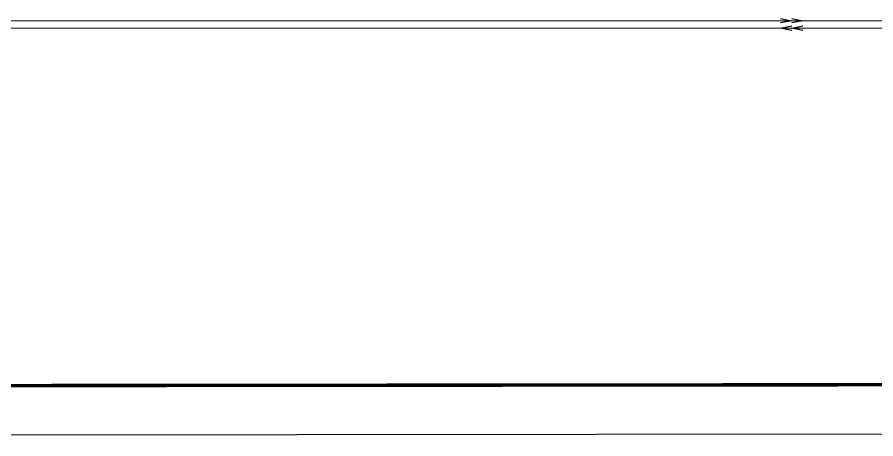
# Model space of a CAD drawing. Header units: millimetres. Extents: x 127 to 2034, y 513 to 812.
# Drawn here: x 971.1 to 1145.3, y 513.2 to 598.8 of the extents above; entities that cross this region are included whole.
import ezdxf

# ---------------------------------------------------------------- set-up
doc = ezdxf.new("R2010")
doc.units = ezdxf.units.MM
for name, color, linetype in [('初期设计', 1, 'Continuous'), ('图框', 7, 'Continuous'), ('牵引所', 6, 'Continuous'), ('近期设计', 6, 'Continuous')]:
    doc.layers.add(name, color=color, linetype=linetype)

msp = doc.modelspace()

# ---------------------------------------------------------------- linework, layer by layer
at = {"layer": '初期设计', "color": 7, "linetype": 'Continuous'}
for p, q in [((1125.99, 598.53), (1128.24, 598.08)), ((1128.24, 598.08), (1125.99, 597.63)), ((1128.24, 598.53), (1130.49, 598.08)), ((1130.49, 598.08), (1128.24, 597.63)), ((1125.99, 596.58), (1128.24, 597.03)), ((1128.24, 596.13), (1125.99, 596.58)), ((1128.24, 596.58), (1130.49, 597.03)), ((1130.49, 596.13), (1128.24, 596.58))]:
    msp.add_line(p, q, dxfattribs=at)
at = {"layer": '图框', "color": 5, "linetype": 'Continuous', "ltscale": 0.6, "const_width": 0.7}
msp.add_lwpolyline([(2023.89, 525.05), (2023.89, 802.05), (152.5, 800.19), (152.5, 523.19)], close=True, dxfattribs=at)
at = {"layer": '牵引所'}
msp.add_line((127.5, 513.19), (2033.89, 515.05), dxfattribs=at)
at = {"layer": '近期设计', "color": 5, "lineweight": 15, "ltscale": 0.05}
msp.add_line((635.42, 598.08), (1536.33, 598.08), dxfattribs=at)
at = {"layer": '近期设计', "color": 4, "lineweight": 15, "ltscale": 0.05}
msp.add_line((635.45, 596.58), (1536.32, 596.58), dxfattribs=at)

doc.saveas('drawing.dxf')
